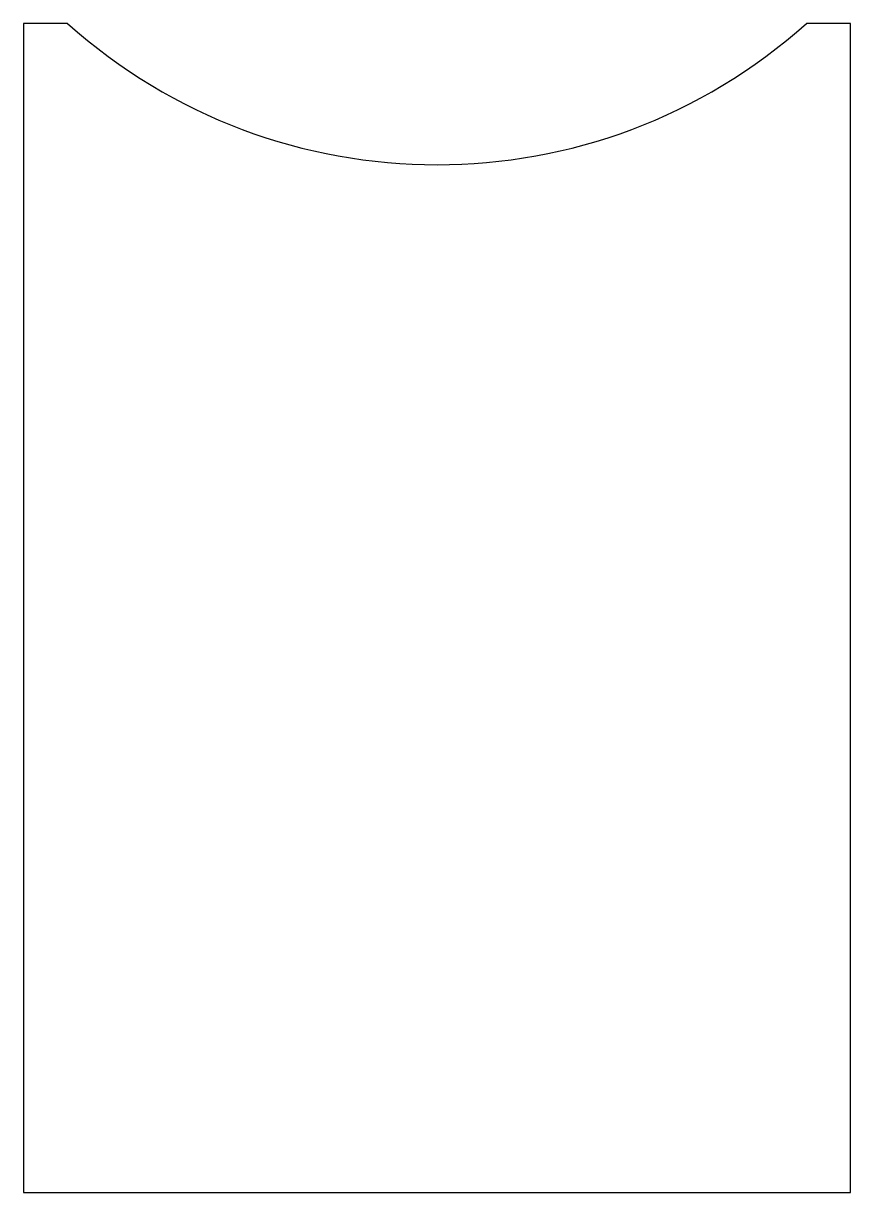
# Model space of a CAD drawing. Header units: millimetres. Extents: x 2259 to 2472, y 2192 to 2493.
import ezdxf

# ---------------------------------------------------------------- set-up
doc = ezdxf.new("R2010")
doc.units = ezdxf.units.MM

msp = doc.modelspace()

# ---------------------------------------------------------------- linework, layer by layer
msp.add_lwpolyline([(2269.99, 2493.16), (2258.62, 2493.16), (2258.62, 2192.16), (2471.62, 2192.16), (2471.62, 2493.16), (2460.25, 2493.16)])
msp.add_arc((2365.12, 2599.26), 142.5, 228.1214, 311.8786)

doc.saveas('drawing.dxf')
